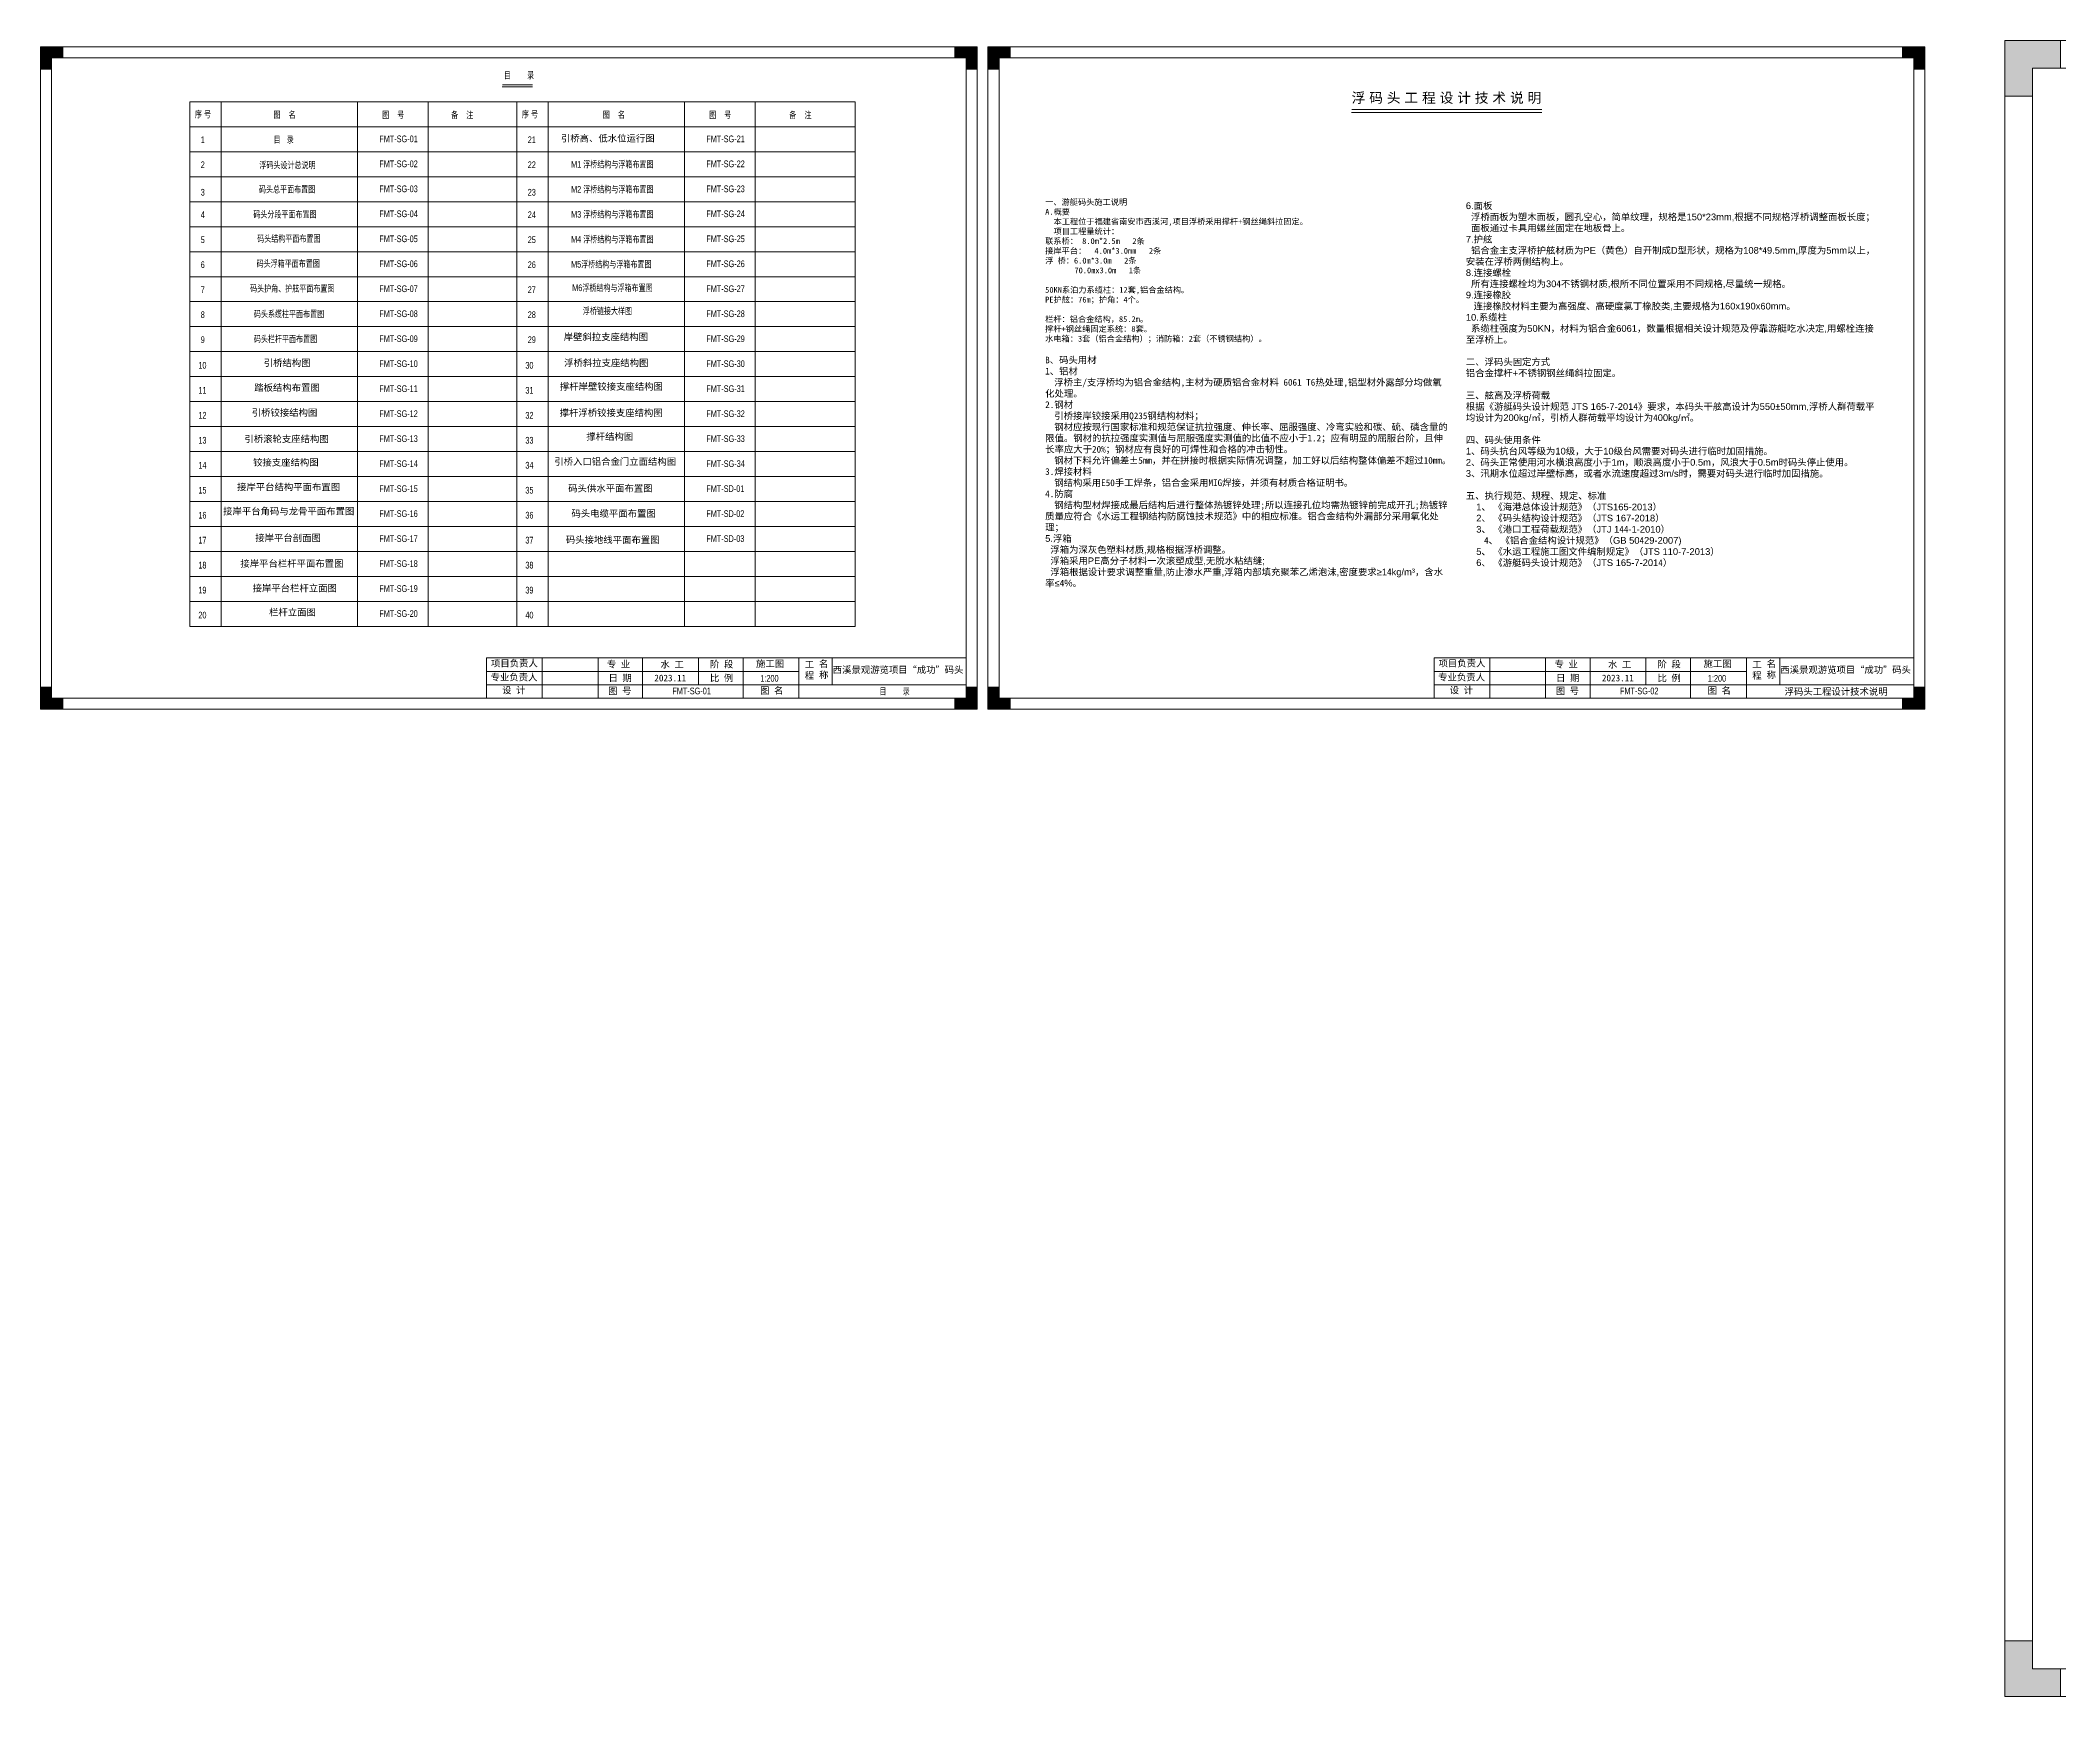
# Model space of a CAD drawing. Header units: millimetres. Extents: x 4 to 2106212, y -117026 to 198097.
# Drawn here: x 498451 to 679499, y 41709 to 190210 of the extents above; entities that cross this region are included whole.
import ezdxf
from ezdxf.enums import TextEntityAlignment as Align

# ---------------------------------------------------------------- set-up
doc = ezdxf.new("R2010")
doc.units = ezdxf.units.MM
doc.layers.add('图框', color=7, linetype='Continuous', lineweight=13)
doc.layers.add('文本', color=3, linetype='Continuous', lineweight=13)
doc.styles.add('Arial', font='arial.ttf')
doc.styles.get("Standard").update_dxf_attribs({"font": 'arial.ttf'})

# ---------------------------------------------------------------- blocks, each defined once
blk = doc.blocks.new('GW-TK')
at = {"layer": '图框', "linetype": 'Continuous', "lineweight": 0}
h = blk.add_hatch(color=256, dxfattribs=at)
h.dxf.hatch_style = 1
h.paths.add_polyline_path([(927183.55, 464715.01), (927183.55, 464705.01), (927188.55, 464705.01), (927188.55, 464710.01), (927193.56, 464710.01), (927193.56, 464715.01)])
h = blk.add_hatch(color=256, dxfattribs=at)
h.dxf.hatch_style = 1
h.paths.add_polyline_path([(927593.55, 464715.01), (927593.55, 464710.01), (927598.55, 464710.01), (927598.55, 464705.01), (927603.55, 464705.01), (927603.55, 464715.01)])
h = blk.add_hatch(color=256, dxfattribs=at)
h.dxf.hatch_style = 1
h.paths.add_polyline_path([(927193.56, 464418.01), (927193.56, 464423.01), (927188.55, 464423.01), (927188.55, 464428.01), (927183.55, 464428.01), (927183.55, 464418.01)])
h = blk.add_hatch(color=256, dxfattribs=at)
h.dxf.hatch_style = 1
h.paths.add_polyline_path([(927603.55, 464418.01), (927603.55, 464428.01), (927598.55, 464428.01), (927598.55, 464423.01), (927593.55, 464423.01), (927593.55, 464418.01)])
at = {"layer": '图框', "linetype": 'Continuous'}
for p, q in [((927383.55, 464441.02), (927383.55, 464423.01)), ((927408.55, 464441.02), (927408.55, 464423.01)), ((927433.55, 464441.02), (927433.55, 464423.01)), ((927453.55, 464441.02), (927453.55, 464423.01)), ((927478.55, 464441.02), (927478.55, 464429.01)), ((927498.55, 464441.02), (927498.55, 464423.01)), ((927523.55, 464441.02), (927523.55, 464423.01)), ((927538.55, 464441.02), (927538.55, 464429.01)), ((927383.55, 464435.01), (927523.55, 464435.01)), ((927451.56, 464429.01), (927383.55, 464429.01)), ((927383.55, 464429.01), (927598.55, 464429.01))]:
    blk.add_line(p, q, dxfattribs=at)
at = {"layer": '图框', "linetype": 'Continuous', "lineweight": 0}
for points in [[(927188.55, 464705.01), (927188.55, 464710.01), (927193.56, 464710.01), (927193.56, 464715.01), (927183.55, 464715.01), (927183.55, 464705.01)], [(927598.55, 464705.01), (927598.55, 464710.01), (927593.55, 464710.01), (927593.55, 464715.01), (927603.55, 464715.01), (927603.55, 464705.01)], [(927188.55, 464428.01), (927188.55, 464423.01), (927193.56, 464423.01), (927193.56, 464418.01), (927183.55, 464418.01), (927183.55, 464428.01)], [(927598.55, 464428.01), (927598.55, 464423.01), (927593.55, 464423.01), (927593.55, 464418.01), (927603.55, 464418.01), (927603.55, 464428.01)]]:
    blk.add_lwpolyline(points, close=True, dxfattribs=at)
at = {"layer": '图框'}
for points in [[(927183.55, 464715.01), (927603.55, 464715.01), (927603.55, 464418.01), (927183.55, 464418.01)], [(927188.55, 464710.01), (927598.55, 464710.01), (927598.55, 464423.01), (927188.55, 464423.01)]]:
    blk.add_lwpolyline(points, close=True, dxfattribs=at)
at = {"layer": '图框', "linetype": 'Continuous'}
blk.add_lwpolyline([(927383.55, 464441.02), (927598.55, 464441.02)], dxfattribs=at)
at = {"layer": '图框', "linetype": 'Continuous', "char_height": 3, "attachment_point": 1}
for s, width, heights, insert in [('{\\fSimSun|b0|i0|c134|p2;项目负责人}', 26.0225, [0], (927385.56, 464440.15)), ('{\\fSimSun|b0|i0|c134|p2;专 业}', 12.8345, [0], (927437.53, 464439.73)), ('{\\fSimSun|b0|i0|c134|p2;阶 段}', 17.4775, [0], (927483.73, 464439.73)), ('{\\fSimSun|b0|i0|c134|p2;工 程}', 5.2119, [0], (927526.21, 464439.66)), ('{\\fSimSun|b0|i0|c134|p2;名 称}', 5.2119, [0], (927532.62, 464439.93)), ('{\\fSimSun|b0|i0|c134|p2;专业负责人}', 24.6361, [2.04], (927385.39, 464433.9)), ('{\\fSimSun|b0|i0|c134|p2;日 期}', 11.224, [0], (927438.25, 464433.55)), ('{\\fSimSun|b0|i0|c134|p2;比 例}', 10.9146, [0], (927483.71, 464433.55)), ('{\\fSimSun|b0|i0|c134|p2;设 计}', 16.2353, [0], (927390.55, 464428.09)), ('{\\fSimSun|b0|i0|c134|p2;图 名}', 12.066, [0], (927506.19, 464427.94)), ('{\\fSimSun|b0|i0|c134|p2;图 号}', 23.6261, [0], (927438.11, 464427.75))]:
    blk.add_mtext_dynamic_manual_height_columns(s, width=width, gutter_width=17.5, heights=heights, dxfattribs=dict(at, insert=insert))
at = {"layer": '图框', "color": 3, "linetype": 'Continuous', "char_height": 3, "attachment_point": 1}
for s, width, insert in [('{\\fSimSun|b0|i0|c134|p2;水 工}', 11.224, (927461.55, 464439.63)), ('\\pt9;{\\fSimSun|b0|i0|c134|p2;施工图}', 18.6303, (927504.36, 464439.94)), ('\\pt9;{\\fSimSun|b0|i0|c134|p2;西溪景观游览项目“成功”码头}', 60.0149, (927538.77, 464437.24)), ('{\\fSimSun|b0|i0|c134|p2;2023.11}', 11.224, (927458.8, 464433.55))]:
    blk.add_mtext_dynamic_manual_height_columns(s, width=width, gutter_width=17.5, heights=[0], dxfattribs=dict(at, insert=insert))

msp = doc.modelspace()

# ---------------------------------------------------------------- linework, layer by layer
at = {"layer": '文本', "color": 251}
for p, q in [((511855.9501, 184703.8955), (511855.9501, 137663.8955)), ((511855.9501, 184703.8955), (541175.3768, 184703.8955)), ((514655.3351, 184703.8955), (514655.3351, 137663.8955)), ((526895.3648, 184703.8955), (526895.3648, 137663.8955)), ((533215.3945, 184703.8955), (533215.3945, 137663.8955)), ((541175.3768, 184703.8955), (541175.3768, 137663.8955)), ((541175.3768, 184703.8955), (541175.3768, 137663.8955)), ((541175.3768, 184703.8955), (571494.8035, 184703.8955)), ((543974.7619, 184703.8955), (543974.7619, 137663.8955)), ((556214.7915, 184703.8955), (556214.7915, 137663.8955)), ((562534.8212, 184703.8955), (562534.8212, 137663.8955)), ((571494.8035, 184703.8955), (571494.8035, 137663.8955)), ((511855.9501, 182463.8955), (541175.3768, 182463.8955)), ((541175.3768, 182463.8955), (571494.8035, 182463.8955)), ((511855.9501, 180223.8955), (541175.3768, 180223.8955)), ((541175.3768, 180223.8955), (571494.8035, 180223.8955)), ((511855.9501, 177983.8955), (541175.3768, 177983.8955)), ((541175.3768, 177983.8955), (571494.8035, 177983.8955)), ((511855.9501, 175743.8955), (541175.3768, 175743.8955)), ((541175.3768, 175743.8955), (571494.8035, 175743.8955)), ((511855.9501, 173503.8955), (541175.3768, 173503.8955)), ((541175.3768, 173503.8955), (571494.8035, 173503.8955)), ((511855.9501, 171263.8955), (541175.3768, 171263.8955)), ((541175.3768, 171263.8955), (571494.8035, 171263.8955)), ((511855.9501, 169023.8955), (541175.3768, 169023.8955)), ((541175.3768, 169023.8955), (571494.8035, 169023.8955)), ((511855.9501, 166783.8955), (541175.3768, 166783.8955)), ((541175.3768, 166783.8955), (571494.8035, 166783.8955)), ((511855.9501, 164543.8955), (541175.3768, 164543.8955)), ((541175.3768, 164543.8955), (571494.8035, 164543.8955)), ((511855.9501, 162303.8955), (541175.3768, 162303.8955)), ((541175.3768, 162303.8955), (571494.8035, 162303.8955)), ((511855.9501, 160063.8955), (541175.3768, 160063.8955)), ((541175.3768, 160063.8955), (571494.8035, 160063.8955)), ((511855.9501, 157823.8955), (541175.3768, 157823.8955)), ((541175.3768, 157823.8955), (571494.8035, 157823.8955)), ((511855.9501, 155583.8955), (541175.3768, 155583.8955)), ((541175.3768, 155583.8955), (571494.8035, 155583.8955)), ((511855.9501, 153343.8955), (541175.3768, 153343.8955)), ((541175.3768, 153343.8955), (571494.8035, 153343.8955)), ((511855.9501, 151103.8955), (541175.3768, 151103.8955)), ((541175.3768, 151103.8955), (571494.8035, 151103.8955)), ((511855.9501, 148863.8955), (541175.3768, 148863.8955)), ((541175.3768, 148863.8955), (571494.8035, 148863.8955)), ((511855.9501, 146623.8955), (541175.3768, 146623.8955)), ((541175.3768, 146623.8955), (571494.8035, 146623.8955)), ((511855.9501, 144383.8955), (541175.3768, 144383.8955)), ((541175.3768, 144383.8955), (571494.8035, 144383.8955)), ((511855.9501, 142143.8955), (541175.3768, 142143.8955)), ((541175.3768, 142143.8955), (571494.8035, 142143.8955)), ((511855.9501, 139903.8955), (541175.3768, 139903.8955)), ((541175.3768, 139903.8955), (571494.8035, 139903.8955)), ((511855.9501, 137663.8955), (541175.3768, 137663.8955)), ((541175.3768, 137663.8955), (571494.8035, 137663.8955))]:
    msp.add_line(p, q, dxfattribs=at)
at = {"layer": '文本'}
for p, q in [((539868.341, 186040.2519), (542577.3428, 186040.2519)), ((616022.8216, 183733.2354), (633086.0547, 183733.2354))]:
    msp.add_line(p, q, dxfattribs=at)
at = {"layer": '文本', "const_width": 88.1798, "flags": 128}
msp.add_lwpolyline([(539868.341, 186216.6115), (542577.3428, 186216.6115)], dxfattribs=at)
at = {"layer": '文本', "const_width": 81}
msp.add_lwpolyline([(616022.8216, 184003.2354), (633086.0547, 184003.2354)], dxfattribs=at)

# ---------------------------------------------------------------- block references
for p, xscale, yscale, zscale in [((-462917199.0978, -232167295.9435), 500, 500, 500), ((-184938259.6657, -92753369.9564), 200, 200, 200), ((-184853297.0628, -92753369.9564), 200, 200, 200)]:
    msp.add_blockref('GW-TK', p, dxfattribs=dict(xscale=xscale, yscale=yscale, zscale=zscale))

# ---------------------------------------------------------------- texts
at = {"layer": '文本', "style": 'Arial', "width": 0.75}
for s, p in [('目        录', (540007.4973, 186792.5006)), ('序 号', (512308.6219, 183285.9354)), ('图    名', (519350.1615, 183245.8409)), ('图    号', (529090.7522, 183233.393)), ('备    注', (535280.9634, 183220.0556)), ('序 号', (541628.0487, 183285.9354)), ('图    名', (548883.771, 183245.8409)), ('图    号', (558410.1789, 183233.393)), ('备    注', (565600.3902, 183220.0556)), ('1', (512828.0152, 180996.1129)), ('目   录', (519360.8702, 181020.5342)), ('21', (542147.4419, 180996.1129)), ('2', (512828.0152, 178756.1129)), ('22', (542147.4419, 178756.1129)), ('3', (512828.0152, 176294.2819)), ('23', (542147.4419, 176294.2819)), ('4', (512828.0152, 174276.1129)), ('24', (542147.4419, 174276.1129)), ('5', (512828.0152, 172036.1129)), ('25', (542147.4419, 172036.1129)), ('6', (512828.0152, 169796.1129)), ('26', (542147.4419, 169796.1129)), ('7', (512828.0152, 167556.1129)), ('27', (542147.4419, 167556.1129)), ('8', (512828.0152, 165316.1129)), ('28', (542147.4419, 165316.1129)), ('9', (512828.0152, 163076.1129)), ('29', (542147.4419, 163076.1129)), ('10', (512615.9431, 160778.3186)), ('30', (541935.3698, 160778.3186)), ('11', (512615.9431, 158538.3186)), ('31', (541935.3698, 158538.3186)), ('12', (512615.9431, 156298.3186)), ('32', (541935.3698, 156298.3186)), ('13', (512615.9431, 154058.3186)), ('33', (541935.3698, 154058.3186)), ('14', (512615.9431, 151818.3186)), ('34', (541935.3698, 151818.3186)), ('15', (512615.9431, 149578.3186)), ('35', (541935.3698, 149578.3186)), ('16', (512615.9431, 147338.3186)), ('36', (541935.3698, 147338.3186)), ('17', (512615.9431, 145098.3186)), ('37', (541935.3698, 145098.3186)), ('18', (512615.9431, 142858.3186)), ('38', (541935.3698, 142858.3186)), ('19', (512615.9431, 140618.3186)), ('39', (541935.3698, 140618.3186)), ('20', (512615.9431, 138378.3186)), ('40', (541935.3698, 138378.3186)), ('目        录', (573682.0548, 131558.7137))]:
    msp.add_text(s, height=600, dxfattribs=at).set_placement(p)
at = {"layer": '文本', "style": 'Arial'}
for s, height, p in [('浮 码 头 工 程 设 计 技 术 说 明', 900, (624523.3601, 185077.8481)), ('浮码头工程设计技术说明', 600, (659458.5173, 131841.8946))]:
    msp.add_text(s, height=height, dxfattribs=at).set_placement(p, align=Align.MIDDLE)
at = {"layer": '文本', "style": 'Arial', "width": 0.75}
for s, p in [('FMT-SG-01', (528835.9648, 180900.6597)), ('FMT-SG-21', (558155.3915, 180900.6597)), ('FMT-SG-02', (528835.9648, 178660.6597)), ('FMT-SG-22', (558155.3915, 178660.6597)), ('FMT-SG-03', (528835.9648, 176420.6597)), ('FMT-SG-23', (558155.3915, 176420.6597)), ('FMT-SG-04', (528835.9648, 174180.6597)), ('FMT-SG-24', (558155.3915, 174180.6597)), ('FMT-SG-05', (528835.9648, 171940.6597)), ('FMT-SG-25', (558155.3915, 171940.6597)), ('FMT-SG-06', (528835.9648, 169700.6597)), ('FMT-SG-26', (558155.3915, 169700.6597)), ('FMT-SG-07', (528835.9648, 167460.6597)), ('FMT-SG-27', (558155.3915, 167460.6597)), ('FMT-SG-08', (528835.9648, 165220.6597)), ('FMT-SG-28', (558155.3915, 165220.6597)), ('FMT-SG-09', (528835.9648, 162980.6597)), ('FMT-SG-29', (558155.3915, 162980.6597)), ('FMT-SG-10', (528835.9648, 160740.6597)), ('FMT-SG-30', (558155.3915, 160740.6597)), ('FMT-SG-11', (528835.9648, 158500.6597)), ('FMT-SG-31', (558155.3915, 158500.6597)), ('FMT-SG-12', (528835.9648, 156260.6597)), ('FMT-SG-32', (558155.3915, 156260.6597)), ('FMT-SG-13', (528835.9648, 154020.6597)), ('FMT-SG-33', (558155.3915, 154020.6597)), ('FMT-SG-14', (528835.9648, 151780.6597)), ('FMT-SG-34', (558155.3915, 151780.6597)), ('FMT-SG-15', (528835.9648, 149540.6597)), ('FMT-SD-01', (558155.3915, 149540.6597)), ('FMT-SG-16', (528835.9648, 147300.6597)), ('FMT-SD-02', (558155.3915, 147300.6597)), ('FMT-SG-17', (528835.9648, 145060.6597)), ('FMT-SD-03', (558155.3915, 145060.6597)), ('FMT-SG-18', (528835.9648, 142820.6597)), ('FMT-SG-19', (528835.9648, 140580.6597)), ('FMT-SG-20', (528835.9648, 138340.6597)), ('FMT-SG-01', (555115.7516, 131400.9217)), ('1:200', (563001.9039, 132535.3822)), ('FMT-SG-02', (640078.3544, 131400.9217)), ('1:200', (647964.5067, 132535.3822))]:
    msp.add_text(s, height=600, dxfattribs=at).set_placement(p, align=Align.BOTTOM_LEFT)
for s, p in [('浮码头设计总说明', (518083.1527, 179028.5987)), ('M1 浮桥结构与浮箱布置图', (546035.428, 179096.0449)), ('码头总平面布置图', (518052.3172, 176861.5138)), ('M2 浮桥结构与浮箱布置图', (546035.428, 176856.0449)), ('码头分段平面布置图', (517543.0947, 174613.051)), ('M3 浮桥结构与浮箱布置图', (546035.428, 174616.0449)), ('码头结构平面布置图', (517889.9187, 172438.8658)), ('M4 浮桥结构与浮箱布置图', (546035.428, 172376.0449)), ('码头浮箱平面布置图', (517840.3966, 170198.8658)), ('M5浮桥结构与浮箱布置图', (546035.428, 170136.0449)), ('M6浮桥结构与浮箱布置图', (546137.4515, 168027.9825)), ('码头护角、护舷平面布置图', (517253.905, 167968.3725)), ('码头系缆柱平面布置图', (517596.0553, 165681.7543)), ('浮桥链接大样图 ', (547086.0411, 165947.1866)), ('码头栏杆平面布置图', (517596.0553, 163441.7543))]:
    msp.add_text(s, height=600, dxfattribs=at).set_placement(p, align=Align.MIDDLE_LEFT)
at = {"layer": '文本', "style": 'Arial'}
for s, p in [('码头供水平面布置图', (545776.7363, 150044.2429)), ('码头电缆平面布置图', (546068.4068, 147789.7036)), ('码头接地线平面布置图', (545561.4204, 145436.0539))]:
    msp.add_text(s, height=600, dxfattribs=at).set_placement(p, align=Align.MIDDLE_LEFT)
at = {"layer": '文本', "char_height": 600, "attachment_point": 1, "style": 'Arial'}
for s, width, gutter_width, insert in [('{\\fSimSun|b0|i0|c134|p2;引桥高、低水位运行图}', 9532.136037, 18.75, (545125.567, 181722.9206)), ('岸壁斜拉支座结构图', 7799.496832, 7.0312, (545372.9858, 163921.6464)), ('引桥结构图', 4115.288575, 12.5, (518473.2806, 161599.3055)), ('浮桥斜拉支座结构图', 8092.589669, 7.0312, (545407.9414, 161598.1584)), ('踏板结构布置图', 5877.018548, 25, (517626.2758, 159373.8651)), ('撑杆岸壁铰接支座结构图', 10038.678675, 7.0312, (545029.9592, 159476.2975)), ('引桥铰接结构图', 8250.942139, 25, (517399.8433, 157134.6792)), ('撑杆浮桥铰接支座结构图', 10393.678898, 7.0312, (545007.9124, 157122.2091)), ('{\\fSimSun|b0|i0|c134|p2;引桥滚轮支座结构图}', 8802.668431, 25, (516743.407, 154771.9103)), ('撑杆结构图', 4795.698798, 7.0312, (547402.0662, 154982.183)), ('{\\fSimSun|b0|i0|c134|p2;铰接支座结构图}', 8250.942139, 25, (517519.6244, 152671.8851)), ('{\\fSimSun|b0|i0|c134|p2;引桥入口铝合金门立面结构图}', 12675.749719, 7.0312, (544532.7385, 152742.183))]:
    msp.add_mtext_dynamic_manual_height_columns(s, width=width, gutter_width=gutter_width, heights=[0], dxfattribs=dict(at, insert=insert))
for s, insert, width in [('{\\fKaiTi|b0|i0|c134|p49;\\H0.875x;一、游艇码头施工说明\\PA.概要\\P  本工程位于福建省南安市西溪河,项目浮桥采用撑杆+钢丝绳斜拉固定。\\P  项目工程量统计：\\P联系桥： 8.0m*2.5m   2条          \\P接岸平台：  4.0m*3.0mm   2条\\P浮 桥：6.0m*3.0m   2条\\P       70.0mx3.0m   1条\\P     \\P50KN系泊力系缆柱：12套,铝合金结构。\\PPE护舷：76m；护角：4个。\\P\\P栏杆：铝合金结构，85.2m。\\P撑杆+钢丝绳固定系统：8套。\\P水电箱：3套（铝合金结构）；消防箱：2套（不锈钢结构）。\\P\\H1.14286x;\\PB、码头用材\\P1、铝材\\P  浮桥主/支浮桥均为铝合金结构,主材为硬质铝合金材料 6061 T6热处理,铝型材外露部分均做氧化处理。\\P2.钢材\\P  引桥接岸铰接采用Q235钢结构材料；\\P  钢材应按现行国家标准和规范保证抗拉强度、伸长率、屈服强度、冷弯实验和碳、硫、磷含量的限值。钢材的抗拉强度实测值与屈服强度实测值的比值不应小于1.2；应有明显的屈服台阶，且伸长率应大于20%；钢材应有良好的可焊性和合格的冲击韧性。\\P  钢材下料允许偏差%%P5mm，并在拼接时根据实际情况调整，加工好以后结构整体偏差不超过10mm。\\P3.焊接材料\\P  钢结构采用E50手工焊条，铝合金采用MIG焊接，并须有材质合格证明书。\\P4.防腐\\P  钢结构型材焊接成最后结构后进行整体热镀锌处理;所以连接孔位均需热镀锌前完成开孔;热镀锌质量应符合《水运工程钢结构防腐蚀技术规范》中的相应标准。铝合金结构外漏部分采用氧化处理；\\P}5.{\\fKaiTi|b0|i0|c134|p49;浮箱}\\P  {\\fKaiTi|b0|i0|c134|p49;浮箱为深灰色塑料材质},{\\fKaiTi|b0|i0|c134|p49;规格根据浮桥调整。}\\P  {\\fKaiTi|b0|i0|c134|p49;浮箱采用}PE{\\fKaiTi|b0|i0|c134|p49;高分子材料一次滚塑成型},{\\fKaiTi|b0|i0|c134|p49;无脱水粘结缝};\\P  {\\fKaiTi|b0|i0|c134|p49;浮箱根据设计要求调整重量},{\\fKaiTi|b0|i0|c134|p49;防止渗水严重},{\\fKaiTi|b0|i0|c134|p49;浮箱内部填充聚苯乙烯泡沫},{\\fKaiTi|b0|i0|c134|p49;密度要求}≥1{\\fKaiTi|b0|i0|c0|p49;4}kg/m³{\\fKaiTi|b0|i0|c134|p49;，含水率}≤{\\fKaiTi|b0|i0|c0|p49;4}%{\\fKaiTi|b0|i0|c134|p49;。\\H1x;\\P\\P  }', (588543.3101, 175979.1691), 34464.480019), ('\\P6.{\\fKaiTi|b0|i0|c134|p49;面板}\\P  {\\fKaiTi|b0|i0|c134|p49;浮桥面板为塑木面板，圆孔空心，简单纹理，规格是}150*23mm,{\\fKaiTi|b0|i0|c134|p49;根据不同规格浮桥调整面板长度；}\\P  {\\fKaiTi|b0|i0|c134|p49;面板通过卡具用螺丝固定在地板骨上。}\\P7.{\\fKaiTi|b0|i0|c134|p49;护舷}\\P  {\\fKaiTi|b0|i0|c134|p49;铝合金主支浮桥护舷材质为}PE{\\fKaiTi|b0|i0|c134|p49;（黄色）自开制成}D{\\fKaiTi|b0|i0|c134|p49;型形状，规格为}108*{\\fKaiTi|b0|i0|c0|p49;4}9.5mm,{\\fKaiTi|b0|i0|c134|p49;厚度为}5mm{\\fKaiTi|b0|i0|c134|p49;以上，安装在浮桥两侧结构上。}\\P8.{\\fKaiTi|b0|i0|c134|p49;连接螺栓}\\P  {\\fKaiTi|b0|i0|c134|p49;所有连接螺栓均为}30{\\fKaiTi|b0|i0|c0|p49;4\\fKaiTi|b0|i0|c134|p49;不锈钢材质},{\\fKaiTi|b0|i0|c134|p49;根所不同位置采用不同规格},{\\fKaiTi|b0|i0|c134|p49;尽量统一规格。} \\P9.{\\fKaiTi|b0|i0|c134|p49;连接橡胶}\\P   {\\fKaiTi|b0|i0|c134|p49;连接橡胶材料主要为高强度、高硬度氯丁橡胶类},{\\fKaiTi|b0|i0|c134|p49;主要规格为}160x190x60mm{\\fKaiTi|b0|i0|c134|p49;。}\\P10.{\\fKaiTi|b0|i0|c134|p49;系缆柱}\\P  {\\fKaiTi|b0|i0|c134|p49;系缆柱强度为}50KN{\\fKaiTi|b0|i0|c134|p49;，材料为铝合金}6061{\\fKaiTi|b0|i0|c134|p49;，数量根据相关设计规范及停靠游艇吃水决定},{\\fKaiTi|b0|i0|c134|p49;用螺栓连接至浮桥上。}\\P\\P{\\fKaiTi|b0|i0|c134|p49;二、浮码头固定方式}\\P{\\fKaiTi|b0|i0|c134|p49;铝合金撑杆}+{\\fKaiTi|b0|i0|c134|p49;不锈钢钢丝绳斜拉固定。}\\P\\P{\\fKaiTi|b0|i0|c134|p49;三、舷高及浮桥荷载}\\P{\\fKaiTi|b0|i0|c134|p49;根据《游艇码头设计规范} JTS 165-7-201{\\fKaiTi|b0|i0|c0|p49;4\\fKaiTi|b0|i0|c134|p49;》要求，本码头干舷高设计为}550%%P50mm,{\\fKaiTi|b0|i0|c134|p49;浮桥人群荷载平均设计为}200kg/{\\fKaiTi|b0|i0|c129|p49;㎡\\fKaiTi|b0|i0|c134|p49;，引桥人群荷载平均设计为\\fKaiTi|b0|i0|c0|p49;4}00kg/{\\fKaiTi|b0|i0|c129|p49;㎡\\fKaiTi|b0|i0|c134|p49;。}\\P\\P{\\fKaiTi|b0|i0|c134|p49;四、码头使用条件\\P}1{\\fKaiTi|b0|i0|c134|p49;、码头抗台风等级为}10{\\fKaiTi|b0|i0|c134|p49;级，大于}10{\\fKaiTi|b0|i0|c134|p49;级台风需要对码头进行临时加固措施。\\P}2{\\fKaiTi|b0|i0|c134|p49;、码头正常使用河水横浪高度小于}1m{\\fKaiTi|b0|i0|c134|p49;，顺浪高度小于}0.5m{\\fKaiTi|b0|i0|c134|p49;，风浪大于}0.5m{\\fKaiTi|b0|i0|c134|p49;时码头停止使用。\\P}3{\\fKaiTi|b0|i0|c134|p49;、汛期水位超过岸壁标高，或者水流速度超过}3m/s{\\fKaiTi|b0|i0|c134|p49;时，需要对码头进行临时加固措施。\\P\\P五、执行规范、规程、规定、标准}\\P    1{\\fKaiTi|b0|i0|c134|p49;、} {\\fKaiTi|b0|i0|c134|p49;《海港总体设计规范》（}JTS165-2013{\\fKaiTi|b0|i0|c134|p49;）}\\P    2{\\fKaiTi|b0|i0|c134|p49;、} {\\fKaiTi|b0|i0|c134|p49;《码头结构设计规范》（}JTS 167-2018{\\fKaiTi|b0|i0|c134|p49;）}\\P    3{\\fKaiTi|b0|i0|c134|p49;、} {\\fKaiTi|b0|i0|c134|p49;《港口工程荷载规范》（}JTJ 1{\\fKaiTi|b0|i0|c0|p49;44}-1-2010{\\fKaiTi|b0|i0|c134|p49;）}\\P{\\fKaiTi|b0|i0|c0|p49;    4\\fKaiTi|b0|i0|c134|p49;、} {\\fKaiTi|b0|i0|c134|p49;《铝合金结构设计规范》（}GB 50{\\fKaiTi|b0|i0|c0|p49;4}29-2007)\\P    5{\\fKaiTi|b0|i0|c134|p49;、} {\\fKaiTi|b0|i0|c134|p49;《水运工程施工图文件编制规定》（}JTS 110-7-2013{\\fKaiTi|b0|i0|c134|p49;）}\\P    6{\\fKaiTi|b0|i0|c134|p49;、} {\\fKaiTi|b0|i0|c134|p49;《游艇码头设计规范》（}JTS 165-7-201{\\fKaiTi|b0|i0|c0|p49;4\\fKaiTi|b0|i0|c134|p49;）}', (626260.4044, 176684.1794), 37073.889643), ('接岸平台结构平面布置图', (516082.9657, 150462.5943), 11151.223759), ('接岸平台角码与龙骨平面布置图', (514835.0844, 148292.8956, -0.0005), 13394.819292), ('{\\fSimSun|b0|i0|c134|p2;接岸平台剖面图}', (517717.76, 145900.5856), 6428.932035), ('接岸平台栏杆平面布置图', (516384.0474, 143602.3008), 10796.733049), ('接岸平台栏杆立面图', (517477.1311, 141393.1391), 10796.733049), ('{\\fSimSun|b0|i0|c134|p2;栏杆立面图}', (518951.1306, 139232.0457), 10796.733049)]:
    msp.add_mtext(s, dxfattribs=dict(at, insert=insert, width=width))

doc.saveas('drawing.dxf')
